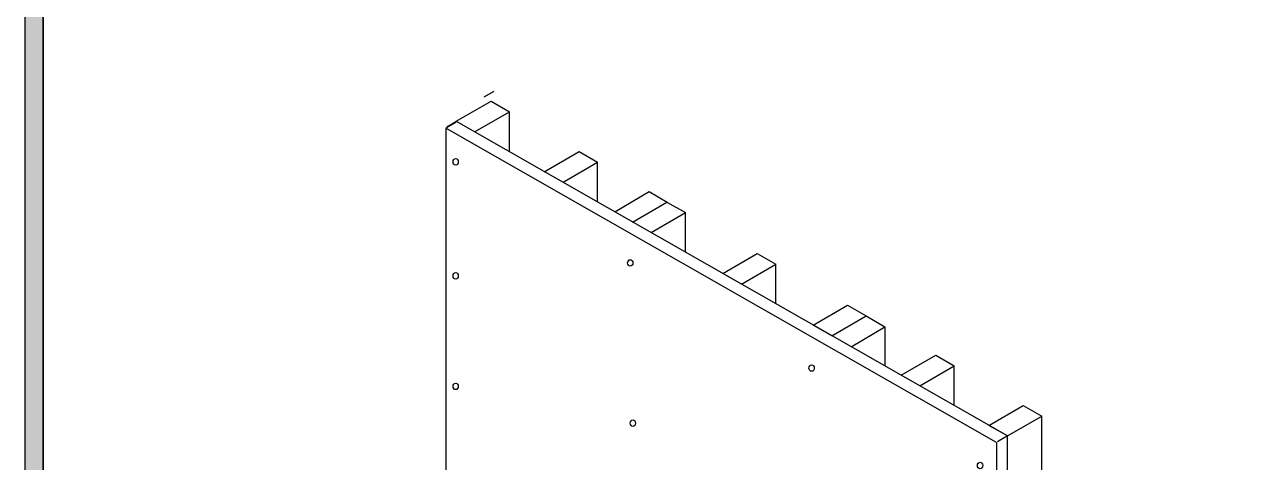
# Model space of a CAD drawing. Extents: x -1140 to 5605, y -816 to 2382.
# Drawn here: x -1114 to -509, y 245 to 459 of the extents above; entities that cross this region are included whole.
import ezdxf

# ---------------------------------------------------------------- set-up
doc = ezdxf.new("R2010")
doc.units = 0
doc.header["$MEASUREMENT"] = 0
for name, color, linetype, lineweight in [('G-ANNO-TTLB', 7, 'Continuous', 0), ('TYVEK', 7, 'Continuous', 0), ('wall scratch', 7, 'Continuous', 0)]:
    doc.layers.add(name, color=color, linetype=linetype, lineweight=lineweight)

# ---------------------------------------------------------------- blocks, each defined once
blk = doc.blocks.new('Block_44')
at = {"layer": 'wall scratch', "color": 18, "lineweight": 25, "true_color": 0x000000}
for points in [[(-908.09, 408.86)], [(-908.09, -13.51)]]:
    blk.add_lwpolyline(points, dxfattribs=at)
blk = doc.blocks.new('Block_47')
at = {"layer": 'wall scratch', "color": 18, "lineweight": 25, "true_color": 0x000000}
for centre in [(-903.72, 391.97), (-818.5, 342.6), (-903.72, 336.36), (-729.94, 291.29), (-903.72, 282.35), (-817.21, 264.4), (-647.73, 243.66), (-774.25, 239.51), (-903.72, 228.33), (-818.5, 226.82), (-728.64, 213.09), (-647.73, 188.05), (-723.72, 184.26), (-903.72, 169.23), (-818.5, 172.81), (-647.73, 134.03), (-723.72, 130.24), (-818.5, 113.7), (-903.5, 102.78), (-647.73, 80.02), (-723.72, 71.14), (-903.72, 47.82), (-647.73, 20.91), (-903.72, -4.92), (-647.52, -45.54), (-818.5, -54.3), (-647.73, -100.49), (-729.94, -105.61), (-647.73, -153.24)]:
    blk.add_ellipse(centre, major_axis=(0, 1.59), ratio=0.812499, dxfattribs=at)

msp = doc.modelspace()

# ---------------------------------------------------------------- hatches: boundary and pattern name
at = {"layer": 'G-ANNO-TTLB', "true_color": 0xff00ff, "transparency": 33554687}
h = msp.add_hatch(color=6, dxfattribs=at)
edge = h.paths.add_edge_path()
edge.add_spline(control_points=[(1815.43, -731.7), (1815.43, -731.7), (-1114.08, -731.7), (-1114.08, -731.7), (-1114.08, -731.7), (-1114.08, 1725.3), (-1114.08, 1725.3), (-1114.08, 1725.3), (1815.43, 1725.3), (1815.43, 1725.3), (1815.43, 1725.3), (1815.43, -731.7), (1815.43, -731.7)], knot_values=[0, 0, 0, 0, 1, 1, 1, 2, 2, 2, 3, 3, 3, 4, 4, 4, 4], degree=3, periodic=0)
edge = h.paths.add_edge_path()
edge.add_spline(control_points=[(-1105.08, 1716.3), (-1105.08, 1716.3), (-1105.08, -722.7), (-1105.08, -722.7), (-1105.08, -722.7), (1806.43, -722.7), (1806.43, -722.7), (1806.43, -722.7), (1806.43, 1716.3), (1806.43, 1716.3), (1806.43, 1716.3), (-1105.08, 1716.3), (-1105.08, 1716.3)], knot_values=[0, 0, 0, 0, 1, 1, 1, 2, 2, 2, 3, 3, 3, 4, 4, 4, 4], degree=3, periodic=0)
edge.add_line((-1105.08, 1716.3), (-1105.08, 1716.3))

# ---------------------------------------------------------------- linework, layer by layer
at = {"layer": 'G-ANNO-TTLB', "color": 6, "lineweight": 30, "true_color": 0xff00ff}
for p, q in [((-1114.08, 1725.3), (-1114.08, -731.7)), ((-1105.08, 1716.3), (-1105.08, -722.7)), ((-1105.08, -722.7), (-1105.08, 1716.3))]:
    msp.add_line(p, q, dxfattribs=at)
at = {"layer": 'G-ANNO-TTLB'}
for points in [[(1815.43, -731.7), (1815.43, -731.7), (-1114.08, -731.7), (-1114.08, -731.7), (-1114.08, -731.7), (-1114.08, 1725.3), (-1114.08, 1725.3), (-1114.08, 1725.3), (1815.43, 1725.3), (1815.43, 1725.3), (1815.43, 1725.3), (1815.43, -731.7), (1815.43, -731.7)], [(-1105.08, 1716.3), (-1105.08, 1716.3), (-1105.08, -722.7), (-1105.08, -722.7), (-1105.08, -722.7), (1806.43, -722.7), (1806.43, -722.7), (1806.43, -722.7), (1806.43, 1716.3), (1806.43, 1716.3), (1806.43, 1716.3), (-1105.08, 1716.3), (-1105.08, 1716.3)]]:
    msp.add_open_spline(points, degree=3, knots=[0, 0, 0, 0, 1, 1, 1, 2, 2, 2, 3, 3, 3, 4, 4, 4, 4], dxfattribs=at)
at = {"layer": 'TYVEK', "color": 2, "lineweight": 25, "true_color": 0xffff00}
msp.add_line((-885.09, 426.4), (-889.9, 423.62), dxfattribs=at)
at = {"layer": 'wall scratch', "color": 33, "lineweight": 25, "true_color": 0xcc9966}
for p, q in [((-903.53, 411.79), (-886.47, 421.65)), ((-886.47, 421.66), (-877.47, 416.49)), ((-903.27, 411.64), (-903.53, 411.79)), ((-894.27, 406.77), (-877.47, 416.49)), ((-877.47, 397.14), (-877.47, 416.49)), ((-860.57, 387.13), (-843.51, 397)), ((-843.51, 397), (-834.51, 391.84)), ((-851.31, 382.12), (-834.51, 391.84)), ((-834.51, 372.48), (-834.51, 391.84)), ((-826.04, 367.54), (-809.21, 377.49)), ((-809.21, 377.49), (-800.55, 372.36)), ((-817.41, 362.61), (-800.56, 372.36)), ((-800.56, 372.36), (-791.55, 367.2)), ((-808.36, 357.48), (-791.55, 367.2)), ((-791.55, 347.84), (-791.55, 367.2)), ((-764.26, 332.27), (-747.45, 341.99)), ((-747.45, 322.66), (-747.45, 341.99)), ((-720.14, 307.07), (-703.35, 316.78)), ((-703.35, 316.78), (-694.14, 311.49)), ((-710.69, 301.67), (-694.14, 311.49)), ((-694.14, 311.49), (-694.14, 292.22)), ((-677.18, 282.64), (-660.37, 292.36)), ((-660.37, 272.94), (-660.37, 292.36)), ((-634.4, 258.11), (-617.6, 267.83)), ((-617.6, -156.66), (-617.6, 267.83))]:
    msp.add_line(p, q, dxfattribs=at)
at = {"layer": 'wall scratch', "color": 2, "lineweight": 25, "true_color": 0xffff00}
for p, q in [((-903.68, 411.28), (-908.49, 408.5)), ((-903.27, 411.64), (-908.09, 408.86)), ((-634.4, 258.11), (-903.28, 411.64)), ((-908.49, 408.5), (-908.49, -13.87)), ((-639.62, 254.97), (-908.49, 408.5)), ((-639.62, 254.97), (-639.62, -169.52)), ((-634.4, 258.11), (-639.21, 255.33)), ((-634.4, -166.38), (-634.4, 258.11))]:
    msp.add_line(p, q, dxfattribs=at)
at = {"layer": 'wall scratch', "color": 33, "lineweight": 25, "true_color": 0xcc9966}
for points in [[(-764.26, 332.27), (-773.26, 337.43), (-756.46, 347.15), (-747.45, 341.99)], [(-720.14, 307.07), (-729.16, 312.22), (-712.36, 321.94), (-703.35, 316.78)], [(-677.17, 282.64), (-686.29, 287.74), (-669.37, 297.53), (-660.37, 292.36)], [(-634.4, 258.11), (-643.4, 263.27), (-626.6, 273), (-617.6, 267.83)]]:
    msp.add_lwpolyline(points, dxfattribs=at)

# ---------------------------------------------------------------- block references
at = {"layer": 'wall scratch'}
for name in ['Block_44', 'Block_47']:
    msp.add_blockref(name, (0, 0), dxfattribs=at)

doc.saveas('drawing.dxf')
